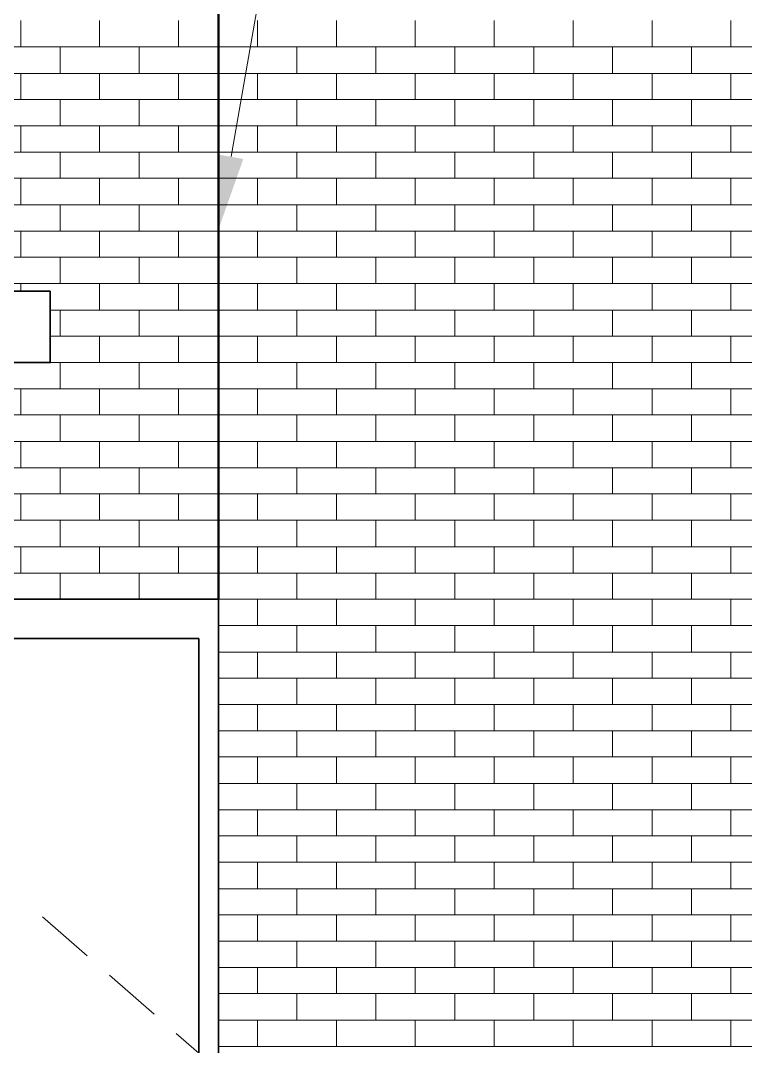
# Model space of a CAD drawing. Header units: inches. Extents: x 5 to 516, y -193 to 129.
# Drawn here: x 116.64 to 122.76, y -61.73 to -53.06 of the extents above; entities that cross this region are included whole.
import ezdxf

# ---------------------------------------------------------------- set-up
doc = ezdxf.new("R2010")
doc.units = ezdxf.units.IN
doc.header["$MEASUREMENT"] = 0
doc.layers.add('PDF4_Geometry', color=7, linetype='Continuous')
doc.layers.add('PDF4_Solid Fills', color=7, linetype='Continuous')

msp = doc.modelspace()

# ---------------------------------------------------------------- linework, layer by layer
at = {"layer": 'PDF4_Geometry', "lineweight": 15}
for points in [[(118.4187562, -54.2096474), (120.2620897, -43.6796469), (120.9020898, -43.6796469)], [(116.6420905, -53.2829844), (116.6420905, -53.0596511)], [(117.3087572, -53.2829844), (117.3087572, -53.0596511)], [(117.9754239, -53.2829844), (117.9754239, -53.0596511)], [(118.6420906, -53.2829844), (118.6420906, -53.0596511)], [(119.3087573, -53.2829844), (119.3087573, -53.0596511)], [(119.9754241, -53.2829844), (119.9754241, -53.0596511)], [(120.6420908, -53.2829844), (120.6420908, -53.0596511)], [(121.3087575, -53.2829844), (121.3087575, -53.0596511)], [(121.9754242, -53.2829844), (121.9754242, -53.0596511)], [(122.6420909, -53.2829844), (122.6420909, -53.0596511)], [(125.6454244, -53.2829844), (110.64209, -53.2829844), (100.9754225, -53.2829844)], [(116.9754238, -53.5063121), (116.9754238, -53.2829787)], [(117.6420905, -53.5063121), (117.6420905, -53.2829787)], [(118.3087573, -53.5063121), (118.3087573, -53.2829787)], [(118.975424, -53.5063121), (118.975424, -53.2829787)], [(119.6420907, -53.5063121), (119.6420907, -53.2829787)], [(120.3087574, -53.5063121), (120.3087574, -53.2829787)], [(120.9754241, -53.5063121), (120.9754241, -53.2829787)], [(121.6420909, -53.5063121), (121.6420909, -53.2829787)], [(122.3087576, -53.5063121), (122.3087576, -53.2829787)], [(125.6454244, -53.5063121), (110.64209, -53.5063121), (100.9754225, -53.5063121)], [(116.6420905, -53.7263167), (116.6420905, -53.5063167)], [(117.3087572, -53.7263167), (117.3087572, -53.5063167)], [(117.9754239, -53.7263167), (117.9754239, -53.5063167)], [(118.6420906, -53.7263167), (118.6420906, -53.5063167)], [(119.3087573, -53.7263167), (119.3087573, -53.5063167)], [(119.9754241, -53.7263167), (119.9754241, -53.5063167)], [(120.6420908, -53.7263167), (120.6420908, -53.5063167)], [(121.3087575, -53.7263167), (121.3087575, -53.5063167)], [(121.9754242, -53.7263167), (121.9754242, -53.5063167)], [(122.6420909, -53.7263167), (122.6420909, -53.5063167)], [(125.6454244, -53.7263167), (110.64209, -53.7263167), (100.9754225, -53.7263167)], [(116.9754238, -53.9496511), (116.9754238, -53.7263178)], [(117.6420905, -53.9496511), (117.6420905, -53.7263178)], [(118.3087573, -53.9496511), (118.3087573, -53.7263178)], [(118.975424, -53.9496511), (118.975424, -53.7263178)], [(119.6420907, -53.9496511), (119.6420907, -53.7263178)], [(120.3087574, -53.9496511), (120.3087574, -53.7263178)], [(120.9754241, -53.9496511), (120.9754241, -53.7263178)], [(121.6420909, -53.9496511), (121.6420909, -53.7263178)], [(122.3087576, -53.9496511), (122.3087576, -53.7263178)], [(125.6454244, -53.9496511), (110.64209, -53.9496511), (100.9754225, -53.9496511)], [(116.6420905, -54.1729788), (116.6420905, -53.9496454)], [(117.3087572, -54.1729788), (117.3087572, -53.9496454)], [(117.9754239, -54.1729788), (117.9754239, -53.9496454)], [(118.6420906, -54.1729788), (118.6420906, -53.9496454)], [(119.3087573, -54.1729788), (119.3087573, -53.9496454)], [(119.9754241, -54.1729788), (119.9754241, -53.9496454)], [(120.6420908, -54.1729788), (120.6420908, -53.9496454)], [(121.3087575, -54.1729788), (121.3087575, -53.9496454)], [(121.9754242, -54.1729788), (121.9754242, -53.9496454)], [(122.6420909, -54.1729788), (122.6420909, -53.9496454)], [(125.6454244, -54.1729788), (110.64209, -54.1729788), (100.9754225, -54.1729788)], [(116.9754238, -54.3929834), (116.9754238, -54.1729834)], [(117.6420905, -54.3929834), (117.6420905, -54.1729834)], [(118.3087573, -54.3929834), (118.3087573, -54.1729834)], [(118.975424, -54.3929834), (118.975424, -54.1729834)], [(119.6420907, -54.3929834), (119.6420907, -54.1729834)], [(120.3087574, -54.3929834), (120.3087574, -54.1729834)], [(120.9754241, -54.3929834), (120.9754241, -54.1729834)], [(121.6420909, -54.3929834), (121.6420909, -54.1729834)], [(122.3087576, -54.3929834), (122.3087576, -54.1729834)], [(125.6454244, -54.3929834), (110.64209, -54.3929834), (100.9754225, -54.3929834)], [(116.6420905, -54.6163179), (116.6420905, -54.3929845)], [(117.3087572, -54.6163179), (117.3087572, -54.3929845)], [(117.9754239, -54.6163179), (117.9754239, -54.3929845)], [(118.6420906, -54.6163179), (118.6420906, -54.3929845)], [(119.3087573, -54.6163179), (119.3087573, -54.3929845)], [(119.9754241, -54.6163179), (119.9754241, -54.3929845)], [(120.6420908, -54.6163179), (120.6420908, -54.3929845)], [(121.3087575, -54.6163179), (121.3087575, -54.3929845)], [(121.9754242, -54.6163179), (121.9754242, -54.3929845)], [(122.6420909, -54.6163179), (122.6420909, -54.3929845)], [(125.6454244, -54.6163179), (110.64209, -54.6163179), (100.9754225, -54.6163179)], [(116.9754238, -54.8396455), (116.9754238, -54.6163122)], [(117.6420905, -54.8396455), (117.6420905, -54.6163122)], [(118.3087573, -54.8396455), (118.3087573, -54.6163122)], [(118.975424, -54.8396455), (118.975424, -54.6163122)], [(119.6420907, -54.8396455), (119.6420907, -54.6163122)], [(120.3087574, -54.8396455), (120.3087574, -54.6163122)], [(120.9754241, -54.8396455), (120.9754241, -54.6163122)], [(121.6420909, -54.8396455), (121.6420909, -54.6163122)], [(122.3087576, -54.8396455), (122.3087576, -54.6163122)], [(125.6454244, -54.8396455), (110.64209, -54.8396455), (100.9754225, -54.8396455)], [(116.6420905, -55.0596501), (116.6420905, -54.8396501)], [(117.3087572, -55.0596501), (117.3087572, -54.8396501)], [(117.9754239, -55.0596501), (117.9754239, -54.8396501)], [(118.6420906, -55.0596501), (118.6420906, -54.8396501)], [(119.3087573, -55.0596501), (119.3087573, -54.8396501)], [(119.9754241, -55.0596501), (119.9754241, -54.8396501)], [(120.6420908, -55.0596501), (120.6420908, -54.8396501)], [(121.3087575, -55.0596501), (121.3087575, -54.8396501)], [(121.9754242, -55.0596501), (121.9754242, -54.8396501)], [(122.6420909, -55.0596501), (122.6420909, -54.8396501)], [(125.6454244, -55.0596501), (110.64209, -55.0596501), (100.9754225, -55.0596501)], [(116.9754238, -55.2829846), (116.9754238, -55.0596512)], [(117.6420905, -55.2829846), (117.6420905, -55.0596512)], [(118.3087573, -55.2829846), (118.3087573, -55.0596512)], [(118.975424, -55.2829846), (118.975424, -55.0596512)], [(119.6420907, -55.2829846), (119.6420907, -55.0596512)], [(120.3087574, -55.2829846), (120.3087574, -55.0596512)], [(120.9754241, -55.2829846), (120.9754241, -55.0596512)], [(121.6420909, -55.2829846), (121.6420909, -55.0596512)], [(122.3087576, -55.2829846), (122.3087576, -55.0596512)], [(125.6454244, -55.2829846), (110.64209, -55.2829846), (100.9754225, -55.2829846)], [(116.6420905, -55.346312), (116.6420905, -55.2829786)], [(117.3087572, -55.5063122), (117.3087572, -55.2829789)], [(117.9754239, -55.5063122), (117.9754239, -55.2829789)], [(118.6420906, -55.5063122), (118.6420906, -55.2829789)], [(119.3087573, -55.5063122), (119.3087573, -55.2829789)], [(119.9754241, -55.5063122), (119.9754241, -55.2829789)], [(120.6420908, -55.5063122), (120.6420908, -55.2829789)], [(121.3087575, -55.5063122), (121.3087575, -55.2829789)], [(121.9754242, -55.5063122), (121.9754242, -55.2829789)], [(122.6420909, -55.5063122), (122.6420909, -55.2829789)], [(125.6454244, -55.5063122), (116.8920904, -55.5063122)], [(116.9754238, -55.7263169), (116.9754238, -55.5063168)], [(117.6420905, -55.7263169), (117.6420905, -55.5063168)], [(118.3087573, -55.7263169), (118.3087573, -55.5063168)], [(118.975424, -55.7263169), (118.975424, -55.5063168)], [(119.6420907, -55.7263169), (119.6420907, -55.5063168)], [(120.3087574, -55.7263169), (120.3087574, -55.5063168)], [(120.9754241, -55.7263169), (120.9754241, -55.5063168)], [(121.6420909, -55.7263169), (121.6420909, -55.5063168)], [(122.3087576, -55.7263169), (122.3087576, -55.5063168)], [(125.6454244, -55.7263169), (116.8920904, -55.7263169)], [(117.3087572, -55.9496513), (117.3087572, -55.726318)], [(117.9754239, -55.9496513), (117.9754239, -55.726318)], [(118.6420906, -55.9496513), (118.6420906, -55.726318)], [(119.3087573, -55.9496513), (119.3087573, -55.726318)], [(119.9754241, -55.9496513), (119.9754241, -55.726318)], [(120.6420908, -55.9496513), (120.6420908, -55.726318)], [(121.3087575, -55.9496513), (121.3087575, -55.726318)], [(121.9754242, -55.9496513), (121.9754242, -55.726318)], [(122.6420909, -55.9496513), (122.6420909, -55.726318)], [(125.6454244, -55.9496513), (116.8920904, -55.9496513)], [(116.9754238, -56.172979), (116.9754238, -55.9496456)], [(117.6420905, -56.172979), (117.6420905, -55.9496456)], [(118.3087573, -56.172979), (118.3087573, -55.9496456)], [(118.975424, -56.172979), (118.975424, -55.9496456)], [(119.6420907, -56.172979), (119.6420907, -55.9496456)], [(120.3087574, -56.172979), (120.3087574, -55.9496456)], [(120.9754241, -56.172979), (120.9754241, -55.9496456)], [(121.6420909, -56.172979), (121.6420909, -55.9496456)], [(122.3087576, -56.172979), (122.3087576, -55.9496456)], [(125.6454244, -56.172979), (110.64209, -56.172979), (100.9754225, -56.172979)], [(116.6420905, -56.3929836), (116.6420905, -56.1729836)], [(117.3087572, -56.3929836), (117.3087572, -56.1729836)], [(117.9754239, -56.3929836), (117.9754239, -56.1729836)], [(118.6420906, -56.3929836), (118.6420906, -56.1729836)], [(119.3087573, -56.3929836), (119.3087573, -56.1729836)], [(119.9754241, -56.3929836), (119.9754241, -56.1729836)], [(120.6420908, -56.3929836), (120.6420908, -56.1729836)], [(121.3087575, -56.3929836), (121.3087575, -56.1729836)], [(121.9754242, -56.3929836), (121.9754242, -56.1729836)], [(122.6420909, -56.3929836), (122.6420909, -56.1729836)], [(125.6454244, -56.3929836), (110.64209, -56.3929836), (100.9754225, -56.3929836)], [(116.9754238, -56.616318), (116.9754238, -56.3929847)], [(117.6420905, -56.616318), (117.6420905, -56.3929847)], [(118.3087573, -56.616318), (118.3087573, -56.3929847)], [(118.975424, -56.616318), (118.975424, -56.3929847)], [(119.6420907, -56.616318), (119.6420907, -56.3929847)], [(120.3087574, -56.616318), (120.3087574, -56.3929847)], [(120.9754241, -56.616318), (120.9754241, -56.3929847)], [(121.6420909, -56.616318), (121.6420909, -56.3929847)], [(122.3087576, -56.616318), (122.3087576, -56.3929847)], [(125.6454244, -56.616318), (110.64209, -56.616318), (100.9754225, -56.616318)], [(116.6420905, -56.8396457), (116.6420905, -56.6163123)], [(117.3087572, -56.8396457), (117.3087572, -56.6163123)], [(117.9754239, -56.8396457), (117.9754239, -56.6163123)], [(118.6420906, -56.8396457), (118.6420906, -56.6163123)], [(119.3087573, -56.8396457), (119.3087573, -56.6163123)], [(119.9754241, -56.8396457), (119.9754241, -56.6163123)], [(120.6420908, -56.8396457), (120.6420908, -56.6163123)], [(121.3087575, -56.8396457), (121.3087575, -56.6163123)], [(121.9754242, -56.8396457), (121.9754242, -56.6163123)], [(122.6420909, -56.8396457), (122.6420909, -56.6163123)], [(125.6454244, -56.8396457), (110.64209, -56.8396457), (100.9754225, -56.8396457)], [(116.9754238, -57.0596503), (116.9754238, -56.8396503)], [(117.6420905, -57.0596503), (117.6420905, -56.8396503)], [(118.3087573, -57.0596503), (118.3087573, -56.8396503)], [(118.975424, -57.0596503), (118.975424, -56.8396503)], [(119.6420907, -57.0596503), (119.6420907, -56.8396503)], [(120.3087574, -57.0596503), (120.3087574, -56.8396503)], [(120.9754241, -57.0596503), (120.9754241, -56.8396503)], [(121.6420909, -57.0596503), (121.6420909, -56.8396503)], [(122.3087576, -57.0596503), (122.3087576, -56.8396503)], [(125.6454244, -57.0596503), (110.64209, -57.0596503), (100.9754225, -57.0596503)], [(116.6420905, -57.2829847), (116.6420905, -57.0596514)], [(117.3087572, -57.2829847), (117.3087572, -57.0596514)], [(117.9754239, -57.2829847), (117.9754239, -57.0596514)], [(118.6420906, -57.2829847), (118.6420906, -57.0596514)], [(119.3087573, -57.2829847), (119.3087573, -57.0596514)], [(119.9754241, -57.2829847), (119.9754241, -57.0596514)], [(120.6420908, -57.2829847), (120.6420908, -57.0596514)], [(121.3087575, -57.2829847), (121.3087575, -57.0596514)], [(121.9754242, -57.2829847), (121.9754242, -57.0596514)], [(122.6420909, -57.2829847), (122.6420909, -57.0596514)], [(125.6454244, -57.2829847), (110.64209, -57.2829847), (100.9754225, -57.2829847)], [(116.9754238, -57.5063124), (116.9754238, -57.282979)], [(117.6420905, -57.5063124), (117.6420905, -57.282979)], [(118.3087573, -57.5063124), (118.3087573, -57.282979)], [(118.975424, -57.5063124), (118.975424, -57.282979)], [(119.6420907, -57.5063124), (119.6420907, -57.282979)], [(120.3087574, -57.5063124), (120.3087574, -57.282979)], [(120.9754241, -57.5063124), (120.9754241, -57.282979)], [(121.6420909, -57.5063124), (121.6420909, -57.282979)], [(122.3087576, -57.5063124), (122.3087576, -57.282979)], [(125.6454244, -57.5063124), (110.64209, -57.5063124), (100.9754225, -57.5063124)], [(116.6420905, -57.7296468), (116.6420905, -57.5063135)], [(117.3087572, -57.7296468), (117.3087572, -57.5063135)], [(117.9754239, -57.7296468), (117.9754239, -57.5063135)], [(118.6420906, -57.7296468), (118.6420906, -57.5063135)], [(119.3087573, -57.7296468), (119.3087573, -57.5063135)], [(119.9754241, -57.7296468), (119.9754241, -57.5063135)], [(120.6420908, -57.7296468), (120.6420908, -57.5063135)], [(121.3087575, -57.7296468), (121.3087575, -57.5063135)], [(121.9754242, -57.7296468), (121.9754242, -57.5063135)], [(122.6420909, -57.7296468), (122.6420909, -57.5063135)], [(125.6454244, -57.7296468), (110.64209, -57.7296468), (100.9754225, -57.7296468)], [(116.9754238, -57.9496515), (116.9754238, -57.7296514)], [(117.6420905, -57.9496515), (117.6420905, -57.7296514)], [(118.3087573, -57.9496515), (118.3087573, -57.7296514)], [(118.975424, -57.9496515), (118.975424, -57.7296514)], [(119.6420907, -57.9496515), (119.6420907, -57.7296514)], [(120.3087574, -57.9496515), (120.3087574, -57.7296514)], [(120.9754241, -57.9496515), (120.9754241, -57.7296514)], [(121.6420909, -57.9496515), (121.6420909, -57.7296514)], [(122.3087576, -57.9496515), (122.3087576, -57.7296514)], [(125.6454244, -57.9496515), (110.64209, -57.9496515), (100.9754225, -57.9496515)], [(116.6420905, -57.9496515), (116.6420905, -57.9463181)], [(117.3087572, -57.9496515), (117.3087572, -57.9463181)], [(117.9754239, -57.9496515), (117.9754239, -57.9463181)], [(118.6420906, -58.1729791), (118.6420906, -57.9496458)], [(119.3087573, -58.1729791), (119.3087573, -57.9496458)], [(119.9754241, -58.1729791), (119.9754241, -57.9496458)], [(120.6420908, -58.1729791), (120.6420908, -57.9496458)], [(121.3087575, -58.1729791), (121.3087575, -57.9496458)], [(121.9754242, -58.1729791), (121.9754242, -57.9496458)], [(122.6420909, -58.1729791), (122.6420909, -57.9496458)], [(118.3120904, -58.1729791), (125.6454244, -58.1729791)], [(118.975424, -58.3963136), (118.975424, -58.1729802)], [(119.6420907, -58.3963136), (119.6420907, -58.1729802)], [(120.3087574, -58.3963136), (120.3087574, -58.1729802)], [(120.9754241, -58.3963136), (120.9754241, -58.1729802)], [(121.6420909, -58.3963136), (121.6420909, -58.1729802)], [(122.3087576, -58.3963136), (122.3087576, -58.1729802)], [(118.3120904, -58.3963136), (125.6454244, -58.3963136)], [(118.6420906, -58.6163182), (118.6420906, -58.3963182)], [(119.3087573, -58.6163182), (119.3087573, -58.3963182)], [(119.9754241, -58.6163182), (119.9754241, -58.3963182)], [(120.6420908, -58.6163182), (120.6420908, -58.3963182)], [(121.3087575, -58.6163182), (121.3087575, -58.3963182)], [(121.9754242, -58.6163182), (121.9754242, -58.3963182)], [(122.6420909, -58.6163182), (122.6420909, -58.3963182)], [(118.3120904, -58.6163182), (125.6454244, -58.6163182)], [(118.975424, -58.8396458), (118.975424, -58.6163125)], [(119.6420907, -58.8396458), (119.6420907, -58.6163125)], [(120.3087574, -58.8396458), (120.3087574, -58.6163125)], [(120.9754241, -58.8396458), (120.9754241, -58.6163125)], [(121.6420909, -58.8396458), (121.6420909, -58.6163125)], [(122.3087576, -58.8396458), (122.3087576, -58.6163125)], [(118.3120904, -58.8396458), (125.6454244, -58.8396458)], [(118.6420906, -59.0629803), (118.6420906, -58.8396469)], [(119.3087573, -59.0629803), (119.3087573, -58.8396469)], [(119.9754241, -59.0629803), (119.9754241, -58.8396469)], [(120.6420908, -59.0629803), (120.6420908, -58.8396469)], [(121.3087575, -59.0629803), (121.3087575, -58.8396469)], [(121.9754242, -59.0629803), (121.9754242, -58.8396469)], [(122.6420909, -59.0629803), (122.6420909, -58.8396469)], [(118.3120904, -59.0629803), (125.6454244, -59.0629803)], [(118.975424, -59.2829849), (118.975424, -59.0629849)], [(119.6420907, -59.2829849), (119.6420907, -59.0629849)], [(120.3087574, -59.2829849), (120.3087574, -59.0629849)], [(120.9754241, -59.2829849), (120.9754241, -59.0629849)], [(121.6420909, -59.2829849), (121.6420909, -59.0629849)], [(122.3087576, -59.2829849), (122.3087576, -59.0629849)], [(118.3120904, -59.2829849), (125.6454244, -59.2829849)], [(118.6420906, -59.5063126), (118.6420906, -59.2829792)], [(119.3087573, -59.5063126), (119.3087573, -59.2829792)], [(119.9754241, -59.5063126), (119.9754241, -59.2829792)], [(120.6420908, -59.5063126), (120.6420908, -59.2829792)], [(121.3087575, -59.5063126), (121.3087575, -59.2829792)], [(121.9754242, -59.5063126), (121.9754242, -59.2829792)], [(122.6420909, -59.5063126), (122.6420909, -59.2829792)], [(118.3120904, -59.5063126), (125.6454244, -59.5063126)], [(118.975424, -59.729647), (118.975424, -59.5063136)], [(119.6420907, -59.729647), (119.6420907, -59.5063136)], [(120.3087574, -59.729647), (120.3087574, -59.5063136)], [(120.9754241, -59.729647), (120.9754241, -59.5063136)], [(121.6420909, -59.729647), (121.6420909, -59.5063136)], [(122.3087576, -59.729647), (122.3087576, -59.5063136)], [(118.3120904, -59.729647), (125.6454244, -59.729647)], [(118.6420906, -59.9496516), (118.6420906, -59.7296516)], [(119.3087573, -59.9496516), (119.3087573, -59.7296516)], [(119.9754241, -59.9496516), (119.9754241, -59.7296516)], [(120.6420908, -59.9496516), (120.6420908, -59.7296516)], [(121.3087575, -59.9496516), (121.3087575, -59.7296516)], [(121.9754242, -59.9496516), (121.9754242, -59.7296516)], [(122.6420909, -59.9496516), (122.6420909, -59.7296516)], [(118.3120904, -59.9496516), (125.6454244, -59.9496516)], [(118.975424, -60.1729793), (118.975424, -59.9496459)], [(119.6420907, -60.1729793), (119.6420907, -59.9496459)], [(120.3087574, -60.1729793), (120.3087574, -59.9496459)], [(120.9754241, -60.1729793), (120.9754241, -59.9496459)], [(121.6420909, -60.1729793), (121.6420909, -59.9496459)], [(122.3087576, -60.1729793), (122.3087576, -59.9496459)], [(118.3120904, -60.1729793), (125.6454244, -60.1729793)], [(118.6420906, -60.3963137), (118.6420906, -60.1729804)], [(119.3087573, -60.3963137), (119.3087573, -60.1729804)], [(119.9754241, -60.3963137), (119.9754241, -60.1729804)], [(120.6420908, -60.3963137), (120.6420908, -60.1729804)], [(121.3087575, -60.3963137), (121.3087575, -60.1729804)], [(121.9754242, -60.3963137), (121.9754242, -60.1729804)], [(122.6420909, -60.3963137), (122.6420909, -60.1729804)], [(118.3120904, -60.3963137), (125.6454244, -60.3963137)], [(118.975424, -60.6163183), (118.975424, -60.3963183)], [(119.6420907, -60.6163183), (119.6420907, -60.3963183)], [(120.3087574, -60.6163183), (120.3087574, -60.3963183)], [(120.9754241, -60.6163183), (120.9754241, -60.3963183)], [(121.6420909, -60.6163183), (121.6420909, -60.3963183)], [(122.3087576, -60.6163183), (122.3087576, -60.3963183)], [(116.8254231, -60.6329809), (117.2020898, -60.962981)], [(118.3120904, -60.6163183), (125.6454244, -60.6163183)], [(118.6420906, -60.839646), (118.6420906, -60.6163126)], [(119.3087573, -60.839646), (119.3087573, -60.6163126)], [(119.9754241, -60.839646), (119.9754241, -60.6163126)], [(120.6420908, -60.839646), (120.6420908, -60.6163126)], [(121.3087575, -60.839646), (121.3087575, -60.6163126)], [(121.9754242, -60.839646), (121.9754242, -60.6163126)], [(122.6420909, -60.839646), (122.6420909, -60.6163126)], [(118.3120904, -60.839646), (125.6454244, -60.839646)], [(118.975424, -61.0629804), (118.975424, -60.8396471)], [(119.6420907, -61.0629804), (119.6420907, -60.8396471)], [(120.3087574, -61.0629804), (120.3087574, -60.8396471)], [(120.9754241, -61.0629804), (120.9754241, -60.8396471)], [(121.6420909, -61.0629804), (121.6420909, -60.8396471)], [(122.3087576, -61.0629804), (122.3087576, -60.8396471)], [(118.3120904, -61.0629804), (125.6454244, -61.0629804)], [(118.6420906, -61.2829851), (118.6420906, -61.062985)], [(119.3087573, -61.2829851), (119.3087573, -61.062985)], [(119.9754241, -61.2829851), (119.9754241, -61.062985)], [(120.6420908, -61.2829851), (120.6420908, -61.062985)], [(121.3087575, -61.2829851), (121.3087575, -61.062985)], [(121.9754242, -61.2829851), (121.9754242, -61.062985)], [(122.6420909, -61.2829851), (122.6420909, -61.062985)], [(117.3920905, -61.1263146), (117.7687572, -61.4563146)], [(118.3120904, -61.2829851), (125.6454244, -61.2829851)], [(118.975424, -61.5063127), (118.975424, -61.2829794)], [(119.6420907, -61.5063127), (119.6420907, -61.2829794)], [(120.3087574, -61.5063127), (120.3087574, -61.2829794)], [(120.9754241, -61.5063127), (120.9754241, -61.2829794)], [(121.6420909, -61.5063127), (121.6420909, -61.2829794)], [(122.3087576, -61.5063127), (122.3087576, -61.2829794)], [(118.3120904, -61.5063127), (125.6454244, -61.5063127)], [(118.6420906, -61.7296472), (118.6420906, -61.5063138)], [(119.3087573, -61.7296472), (119.3087573, -61.5063138)], [(119.9754241, -61.7296472), (119.9754241, -61.5063138)], [(120.6420908, -61.7296472), (120.6420908, -61.5063138)], [(121.3087575, -61.7296472), (121.3087575, -61.5063138)], [(121.9754242, -61.7296472), (121.9754242, -61.5063138)], [(122.6420909, -61.7296472), (122.6420909, -61.5063138)], [(117.9554247, -61.6196482), (118.1454247, -61.7863149), (117.9554247, -61.9496483)], [(118.3120904, -61.7296472), (125.6454244, -61.7296472)]]:
    msp.add_lwpolyline(points, dxfattribs=at)
at = {"layer": 'PDF4_Geometry', "lineweight": 50}
msp.add_lwpolyline([(118.3120904, -57.9496515), (118.3120904, -46.9696506)], dxfattribs=at)
at = {"layer": 'PDF4_Geometry', "lineweight": 35}
msp.add_lwpolyline([(116.8920905, -55.3463179), (116.8920905, -55.9496513), (115.3920904, -55.9496513), (115.3920904, -55.3463179)], close=True, dxfattribs=at)
for points in [[(113.9754236, -65.2863152), (113.9754236, -57.949648), (118.3120905, -57.949648), (118.3120905, -65.2863152)], [(114.1420903, -65.2863152), (114.1420903, -58.2829814), (118.1454238, -58.2829814), (118.1454238, -65.2863152)]]:
    msp.add_lwpolyline(points, dxfattribs=at)
at = {"layer": 'PDF4_Solid Fills', "lineweight": 50, "transparency": 33554559}
msp.add_solid([(118.3154236, -54.192978), (118.3120903, -54.8263114), (118.5220903, -54.2296447)], dxfattribs=at)

doc.saveas('drawing.dxf')
